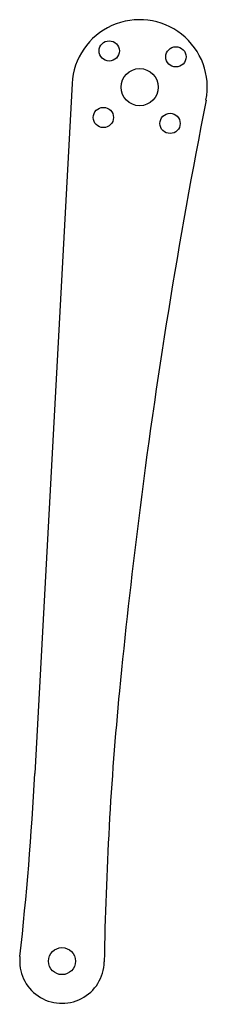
# Model space of a CAD drawing. Header units: millimetres. Extents: x 15 to 42, y -111 to 35.
import ezdxf

# ---------------------------------------------------------------- set-up
doc = ezdxf.new("R2010")
doc.units = ezdxf.units.MM
doc.layers.get('0').update_dxf_attribs({"linetype": 'CONTINUOUS'})

msp = doc.modelspace()

# ---------------------------------------------------------------- linework, layer by layer
msp.add_line((22.33, 25.54), (16.82, -76.69))
for centre, radius in [((27.82, 30.37), 1.5), ((37.68, 29.49), 1.5), ((32.31, 25), 2.75), ((26.95, 20.51), 1.5), ((36.81, 19.63), 1.5), ((20.83, -104.49), 2)]:
    msp.add_circle(centre, radius)
for centre, radius, start, end in [((32.31, 25), 10, -11.0663, 176.9174), ((-482.45, -49.8), 500, 353.7983, 356.9174), ((20.83, -104.49), 6.25, 173.7983, 359.0968)]:
    msp.add_arc(centre, radius, start, end)
for points, knots in [([(42.13, 23.08), (38, 1.95), (34.74, -18.27), (31.07, -47.7), (30.14, -56.07), (29.33, -64.45)], [-12.860864, -12.860864, -12.860864, -12.860864, -6.407767, -6.407767, -3.813187, -3.813187, -3.813187, -3.813187]), ([(29.33, -64.45), (28.69, -71.12), (28.18, -77.81), (27.43, -91.19), (27.19, -97.89), (27.08, -104.59)], [-4.021475, -4.021475, -4.021475, -4.021475, -2.010738, -2.010738, 0, 0, 0, 0])]:
    msp.add_open_spline(points, degree=3, knots=knots)

doc.saveas('drawing.dxf')
